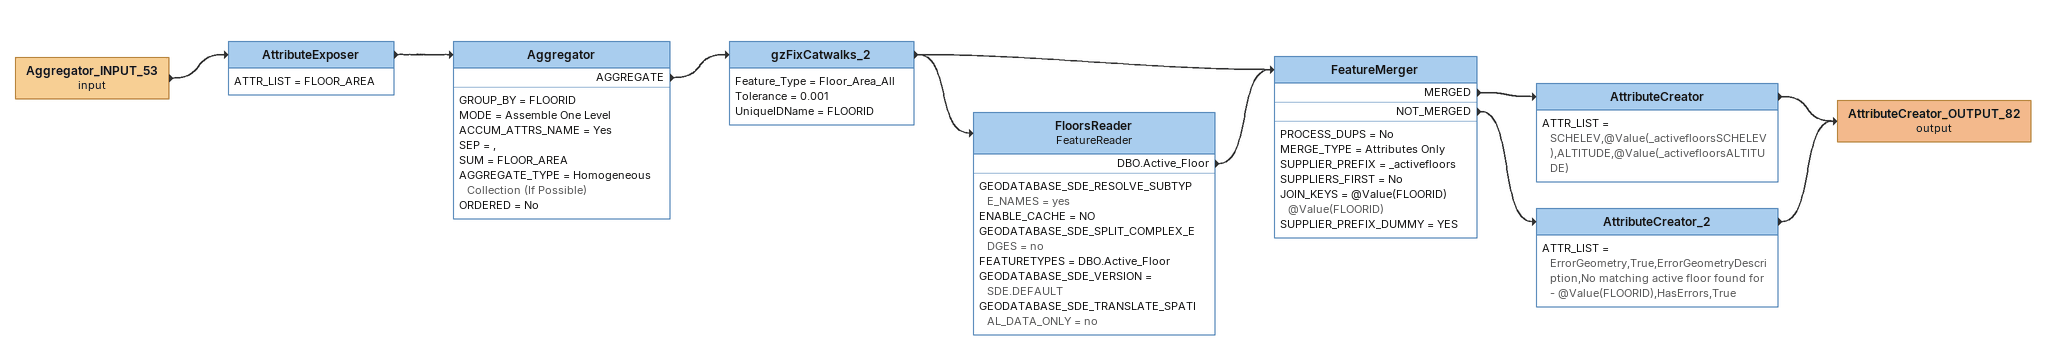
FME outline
Aggregator_INPUT_53 (input)
    -> AttributeExposer
AttributeExposer
    ATTR_LIST = FLOOR_AREA
    -> Aggregator
Aggregator
    GROUP_BY = FLOORID
    MODE = Assemble One Level
    ACCUM_ATTRS_NAME = Yes
    SEP = ,
    SUM = FLOOR_AREA
    AGGREGATE_TYPE = Homogeneous Collection (If Possible)
    ORDERED = No
    AGGREGATE -> gzFixCatwalks_2
gzFixCatwalks_2
    Feature_Type = Floor_Area_All
    Tolerance = 0.001
    UniqueIDName = FLOORID
    -> FloorsReader
    -> FeatureMerger
FloorsReader: FeatureReader
    GEODATABASE_SDE_RESOLVE_SUBTYPE_NAMES = yes
    ENABLE_CACHE = NO
    GEODATABASE_SDE_SPLIT_COMPLEX_EDGES = no
    FEATURETYPES = DBO.Active_Floor
    GEODATABASE_SDE_VERSION = SDE.DEFAULT
    GEODATABASE_SDE_TRANSLATE_SPATIAL_DATA_ONLY = no
    DBO.Active_Floor -> FeatureMerger
FeatureMerger
    PROCESS_DUPS = No
    MERGE_TYPE = Attributes Only
    SUPPLIER_PREFIX = _activefloors
    SUPPLIERS_FIRST = No
    JOIN_KEYS = @Value(FLOORID) @Value(FLOORID)
    SUPPLIER_PREFIX_DUMMY = YES
    MERGED -> AttributeCreator
    NOT_MERGED -> AttributeCreator_2
AttributeCreator
    ATTR_LIST = SCHELEV,@Value(_activefloorsSCHELEV),ALTITUDE,@Value(_activefloorsALTITUDE)
    -> AttributeCreator_OUTPUT_82 (output)
AttributeCreator_2
    ATTR_LIST = ErrorGeometry,True,ErrorGeometryDescription,No matching active floor found for - @Value(FLOORID),HasErrors,True
    -> AttributeCreator_OUTPUT_82 (output)
AttributeCreator_OUTPUT_82 (output)
